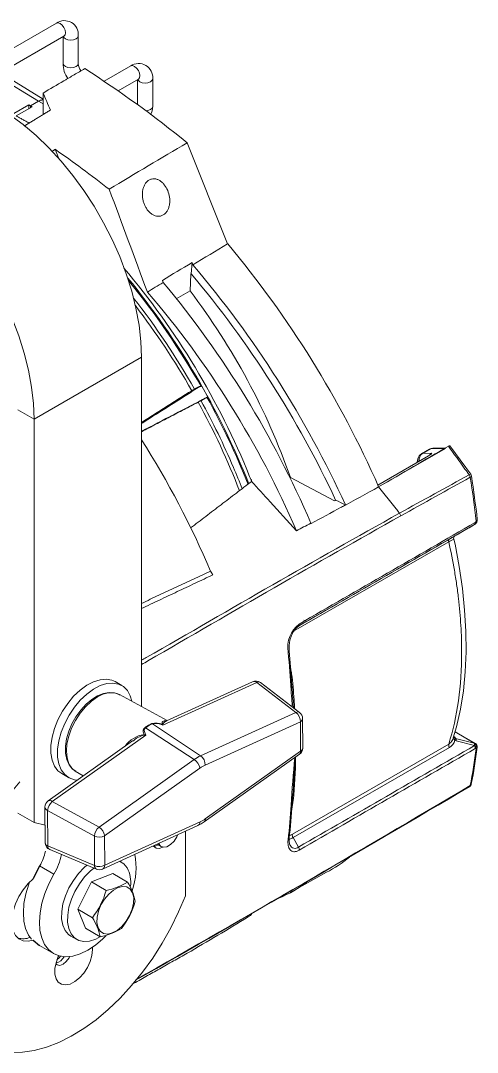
# Model space of a CAD drawing. Extents: x 9.3 to 87, y 1.1 to 68.8.
# Drawn here: x 17.91 to 21.67, y 2.13 to 10.63 of the extents above; entities that cross this region are included whole.
import ezdxf

# ---------------------------------------------------------------- set-up
doc = ezdxf.new("R2010")
doc.units = 0
doc.header["$MEASUREMENT"] = 0
doc.linetypes.add('SLD-Solid', pattern=[0])
doc.layers.add('OBJECT', color=7, linetype='CONTINUOUS')

msp = doc.modelspace()

# ---------------------------------------------------------------- linework, layer by layer
at = {"layer": 'OBJECT', "linetype": 'SLD-Solid', "lineweight": 15}
for p, q in [((18.2052, 10.6061), (17.491, 10.1938)), ((17.5535, 10.0855), (18.2677, 10.4978)), ((18.2606, 10.4937), (18.2606, 10.2733)), ((18.3856, 10.2733), (18.3856, 10.5019)), ((18.0961, 9.981), (17.7464, 10.1969)), ((18.8168, 10.253), (18.598, 10.1267)), ((17.7105, 10.1761), (18.0568, 9.9622)), ((18.7126, 10.0485), (18.8793, 10.1447)), ((18.8722, 10.1406), (18.8722, 9.935)), ((18.9972, 9.9202), (18.9972, 10.1488)), ((18.0961, 9.8533), (18.0961, 10.0305)), ((17.9932, 9.9254), (18.0568, 9.9622)), ((17.9932, 9.9254), (18.0568, 9.9622)), ((18.0961, 9.9411), (18.0568, 9.9622)), ((17.856, 9.8631), (17.979, 9.9342)), ((17.8751, 9.8415), (18.0073, 9.9179)), ((17.979, 9.9342), (17.979, 9.9015)), ((17.9932, 9.9254), (17.979, 9.9342)), ((17.9932, 9.9254), (18.0073, 9.9179)), ((17.9932, 9.9097), (17.9932, 9.9254)), ((17.9932, 9.9097), (17.9932, 9.9254)), ((19.2808, 9.6199), (19.6139, 8.7875)), ((18.2214, 9.4958), (18.1956, 9.5669)), ((19.3144, 8.5421), (19.321, 8.634)), ((19.3042, 8.4017), (19.311, 8.5401)), ((19.1909, 8.3363), (19.3042, 8.4017)), ((18.0215, 7.3448), (18.9054, 7.8551)), ((18.9054, 4.9796), (18.9054, 7.8551)), ((18.0215, 7.3448), (17.8892, 7.4212)), ((18.0215, 4.0239), (18.0215, 7.3448)), ((20.8557, 6.7883), (21.4044, 7.1051)), ((21.2733, 7.0979), (21.2073, 7.0598)), ((21.2834, 7.1007), (21.2174, 7.0626)), ((21.2174, 7.0626), (21.2918, 7.0646)), ((21.3995, 7.1049), (21.2834, 7.1007)), ((21.4078, 7.1098), (21.3011, 7.1059)), ((20.849, 6.8029), (21.267, 7.0442)), ((21.1784, 7.0192), (21.1731, 6.99)), ((19.8137, 6.8327), (19.8061, 6.8516)), ((20.492, 6.674), (20.13, 6.8647)), ((20.8557, 6.7883), (20.9892, 6.6196)), ((20.9892, 6.6196), (21.0122, 6.5905)), ((21.0135, 6.589), (21.0122, 6.5905)), ((21.0135, 6.589), (21.0274, 6.5714)), ((21.4935, 6.3902), (21.6447, 6.4775)), ((21.4324, 6.3361), (20.1561, 5.5993)), ((20.1958, 5.6411), (21.4375, 6.3579)), ((20.262, 5.6785), (20.2408, 5.6907)), ((18.7424, 5.1527), (18.6873, 5.1846)), ((19.8188, 5.1838), (19.1117, 4.8612)), ((19.8525, 5.1784), (19.0817, 4.8268)), ((20.1752, 4.9315), (19.8525, 5.1784)), ((20.2055, 4.9297), (19.8828, 5.1765)), ((20.1437, 5.1261), (20.1423, 5.1463)), ((19.1167, 4.8635), (18.7254, 5.0784)), ((19.3912, 4.5739), (20.1752, 4.9315)), ((20.2117, 4.8545), (19.4277, 4.4969)), ((20.2129, 4.6118), (20.2117, 4.8545)), ((20.2312, 4.6376), (20.23, 4.8803)), ((19.3392, 4.5436), (18.9371, 4.804)), ((19.3912, 4.5739), (18.9952, 4.8379)), ((21.648, 4.6762), (21.484, 4.7709)), ((21.6524, 4.6749), (21.4843, 4.7719)), ((18.8325, 4.697), (18.1373, 4.2026)), ((18.9413, 4.7449), (18.1715, 4.1975)), ((21.4891, 4.7171), (21.6403, 4.6766)), ((21.6447, 4.6579), (21.4935, 4.6984)), ((19.4298, 4.055), (20.2129, 4.6118)), ((20.1463, 3.9278), (21.4324, 4.6702)), ((21.4375, 4.6423), (20.1514, 3.8999)), ((18.5561, 3.9867), (19.3392, 4.5436)), ((19.4218, 4.0295), (20.2049, 4.5864)), ((18.2498, 4.4268), (18.305, 4.3949)), ((18.3609, 4.4468), (18.4256, 4.4076)), ((19.3854, 4.4722), (18.6023, 3.9153)), ((18.1715, 4.1975), (18.5561, 3.9867)), ((17.8892, 4.1002), (18.0215, 4.0239)), ((18.111, 4.1513), (18.1124, 3.8592)), ((18.5179, 3.9129), (18.1333, 4.1237)), ((18.1333, 4.1237), (18.1347, 3.8316)), ((18.1117, 4.003), (18.0215, 4.0239)), ((18.5852, 3.6413), (19.3692, 3.9989)), ((18.6034, 3.6726), (19.3874, 4.0302)), ((18.5191, 3.6702), (18.5179, 3.9129)), ((18.6023, 3.9153), (18.6034, 3.6726)), ((19.266, 3.9518), (19.266, 3.4201)), ((18.1347, 3.8316), (18.5191, 3.6702)), ((19.0329, 3.8455), (19.068, 3.8262)), ((20.1198, 3.8944), (20.1199, 3.8951)), ((20.1514, 3.8999), (20.1965, 3.8219)), ((18.1507, 3.8019), (18.5351, 3.6405)), ((18.0677, 3.6668), (18.1844, 3.5994)), ((18.7405, 3.6976), (18.7264, 3.7057)), ((18.6698, 3.6042), (18.4935, 3.5357)), ((18.6698, 3.6042), (18.7903, 3.5346)), ((18.4935, 3.5357), (18.3805, 3.3107)), ((18.4935, 3.5357), (18.6141, 3.4661)), ((18.3805, 3.3107), (18.501, 3.2411)), ((18.3805, 3.3107), (18.4437, 3.1543)), ((18.4437, 3.1543), (18.5643, 3.0848)), ((18.3235, 3.0896), (18.373, 3.061)), ((18.0655, 3.0134), (18.1822, 2.946)), ((18.5023, 2.9779), (18.5013, 2.9978))]:
    msp.add_line(p, q, dxfattribs=at)
at = {"layer": 'OBJECT'}
for p, q in [((18.0677, 3.6668), (18.0148, 3.5618)), ((18.0148, 3.0559), (18.0655, 3.0134))]:
    msp.add_line(p, q, dxfattribs=at)
at = {"layer": 'OBJECT', "linetype": 'SLD-Solid', "lineweight": 15, "flags": 128}
for points in [[(18.2677, 10.4978), (18.2773, 10.5088), (18.2806, 10.5264), (18.2773, 10.5479), (18.2677, 10.57), (18.2534, 10.5893), (18.2364, 10.603), (18.2195, 10.6088), (18.2052, 10.6061), (18.2052, 10.6061)], [(18.2619, 10.4945), (18.2653, 10.4881), (18.2789, 10.4764)], [(18.2677, 10.4978), (18.2731, 10.5005), (18.2754, 10.5011)], [(18.2789, 10.4764), (18.2992, 10.4686), (18.3231, 10.4658), (18.347, 10.4686), (18.3673, 10.4764), (18.3808, 10.4881), (18.3856, 10.5019), (18.3856, 10.5019)], [(18.2606, 10.2733), (18.2653, 10.2595), (18.2789, 10.2478)], [(18.2789, 10.2478), (18.2992, 10.2399), (18.3231, 10.2372), (18.347, 10.2399), (18.3673, 10.2478), (18.3808, 10.2595), (18.3856, 10.2733)], [(18.8168, 10.253), (18.8312, 10.2557), (18.8481, 10.2499), (18.865, 10.2362), (18.8793, 10.2169), (18.8889, 10.1948), (18.8923, 10.1733), (18.8889, 10.1557), (18.8793, 10.1447), (18.8793, 10.1447)], [(18.8905, 10.1233), (18.877, 10.135), (18.8736, 10.1414)], [(18.8793, 10.1447), (18.8848, 10.1474), (18.887, 10.1481)], [(18.9972, 10.1488), (18.9925, 10.135), (18.9789, 10.1233), (18.9586, 10.1155), (18.9347, 10.1127), (18.9108, 10.1155), (18.8905, 10.1233)], [(18.9054, 7.8551), (18.9003, 7.9851), (18.885, 8.1199), (18.8598, 8.2584), (18.8248, 8.3992), (18.7803, 8.5413), (18.7267, 8.6834), (18.6644, 8.8243), (18.594, 8.9628), (18.5161, 9.0978), (18.4313, 9.228), (18.3404, 9.3524), (18.2442, 9.4699), (18.1434, 9.5795), (18.0389, 9.6802), (17.9317, 9.7713), (17.8225, 9.8518), (17.7125, 9.9212)], [(18.9972, 9.9202), (18.9925, 9.9064), (18.9789, 9.8947), (18.9586, 9.8868), (18.9412, 9.8843)], [(18.0215, 7.3448), (18.0164, 7.4749), (18.0012, 7.6097), (17.9759, 7.7481), (17.9409, 7.889), (17.8964, 8.031), (17.8428, 8.1732), (17.7805, 8.3141), (17.7101, 8.4526), (17.6322, 8.5875), (17.5475, 8.7178), (17.4566, 8.8421), (17.3603, 8.9596), (17.2595, 9.0692), (17.155, 9.1699), (17.0478, 9.261), (16.9387, 9.3416), (16.8286, 9.411)], [(21.3011, 7.1059), (21.2921, 7.1044), (21.2834, 7.1007)], [(21.6126, 6.8913), (21.5726, 6.9464), (21.442, 7.1261)], [(21.6541, 6.4861), (21.6545, 6.4869), (21.6543, 6.489), (21.653, 6.4917), (21.6507, 6.4949)], [(21.6541, 6.4862), (21.6596, 6.4938), (21.6619, 6.4971)], [(21.6619, 6.4971), (21.6622, 6.4978), (21.662, 6.4999), (21.6607, 6.5026), (21.6584, 6.5058)], [(21.4693, 4.7216), (21.4964, 4.8127), (21.5285, 4.9566), (21.5523, 5.1079), (21.5676, 5.266), (21.5744, 5.4304), (21.5728, 5.6005), (21.563, 5.7736), (21.5448, 5.9509), (21.5185, 6.132), (21.484, 6.3162), (21.4748, 6.3568)], [(20.12, 5.4387), (20.1194, 5.4818), (20.1259, 5.5248), (20.1382, 5.5642), (20.1548, 5.5975), (20.1739, 5.623), (20.1957, 5.6411), (20.1966, 5.6414)], [(20.1423, 5.1463), (20.1319, 5.3046), (20.1189, 5.439)], [(18.6873, 5.1846), (18.6614, 5.1963), (18.6151, 5.2049), (18.5641, 5.2006), (18.5101, 5.1836), (18.4547, 5.1545), (18.3997, 5.1142), (18.347, 5.064), (18.2981, 5.0054), (18.2548, 4.9405), (18.2183, 4.8712), (18.1898, 4.7998), (18.1703, 4.7286), (18.1604, 4.6598), (18.1604, 4.5958), (18.1703, 4.5385), (18.1898, 4.4898), (18.2183, 4.4512), (18.2498, 4.4268)], [(18.8263, 5.023), (18.8133, 5.0666), (18.7893, 5.1104), (18.7567, 5.1434), (18.7166, 5.1645), (18.6703, 5.173), (18.6193, 5.1688), (18.5652, 5.1518), (18.5098, 5.1227), (18.4549, 5.0824), (18.4021, 5.0321), (18.3533, 4.9736), (18.3099, 4.9086), (18.2734, 4.8393), (18.245, 4.7679), (18.2255, 4.6967), (18.2156, 4.628), (18.2156, 4.5639), (18.2255, 4.5066), (18.245, 4.4579), (18.2734, 4.4194), (18.3099, 4.3922), (18.3533, 4.3773), (18.3791, 4.3745)], [(20.1359, 5.1133), (20.1384, 5.115), (20.1406, 5.1168), (20.1424, 5.1188), (20.1436, 5.1208), (20.1444, 5.1229), (20.1447, 5.125), (20.1444, 5.1271), (20.1437, 5.1291)], [(20.1437, 5.1291), (20.143, 5.1307), (20.1427, 5.1324), (20.143, 5.1341), (20.1439, 5.1359), (20.1452, 5.1376), (20.1469, 5.1392), (20.1491, 5.1408), (20.1518, 5.1422)], [(18.7306, 5.0741), (18.7229, 5.0797), (18.683, 5.0936), (18.6395, 5.0963), (18.5931, 5.0878), (18.5447, 5.0683), (18.4959, 5.0379), (18.4488, 4.998), (18.405, 4.9501), (18.366, 4.896), (18.333, 4.8374), (18.3071, 4.7762), (18.2892, 4.7144), (18.28, 4.654), (18.28, 4.5967), (18.2898, 4.5444), (18.3095, 4.4992), (18.3383, 4.4637), (18.3642, 4.4464)], [(18.544, 5.0582), (18.4937, 5.0232), (18.4455, 4.978), (18.401, 4.9246), (18.3621, 4.8649), (18.3303, 4.8012), (18.3067, 4.7359), (18.2923, 4.6717), (18.2876, 4.6108), (18.2928, 4.5558), (18.3077, 4.5087), (18.3318, 4.4712), (18.3609, 4.4468)], [(21.4754, 4.7271), (21.4743, 4.7289), (21.4736, 4.7352)], [(21.648, 4.6762), (21.6503, 4.6758), (21.6524, 4.6749), (21.6524, 4.6749)], [(17.9048, 4.3588), (17.8348, 4.2777), (17.7472, 4.1648), (17.6653, 4.0457), (17.5898, 3.9215), (17.5214, 3.7933), (17.4607, 3.6624), (17.4084, 3.5299), (17.3649, 3.3972), (17.3307, 3.2654), (17.306, 3.1359), (17.2911, 3.0097), (17.2861, 2.8882), (17.2911, 2.7725), (17.306, 2.6636), (17.3307, 2.5625), (17.3649, 2.4703), (17.4084, 2.3878), (17.4607, 2.3157), (17.5214, 2.2548), (17.5898, 2.2056), (17.6653, 2.1685), (17.7472, 2.144), (17.8348, 2.1323), (17.9272, 2.1334), (18.0235, 2.1474), (18.1229, 2.1741), (18.2244, 2.2132), (18.327, 2.2645), (18.4298, 2.3274), (18.5318, 2.4013), (18.6321, 2.4856), (18.7297, 2.5794), (18.8237, 2.6819), (18.9132, 2.7921), (18.9974, 2.9089), (19.0755, 3.0313), (19.1467, 3.1581), (19.2104, 3.2881), (19.266, 3.4201), (19.266, 3.4201)], [(21.6034, 4.3195), (21.602, 4.3188), (21.6004, 4.3183)], [(19.3692, 3.9989), (19.3963, 4.013), (19.4218, 4.0295)], [(19.2041, 3.9236), (19.1969, 3.908), (19.1735, 3.8718), (19.1448, 3.8431), (19.1142, 3.8255), (19.0855, 3.821), (19.0621, 3.8302), (19.0468, 3.8518)], [(19.0032, 3.832), (19.0049, 3.8294), (19.0246, 3.8137), (19.0512, 3.8113), (19.0814, 3.8226)], [(19.0043, 3.8302), (19.0173, 3.8309), (19.0432, 3.8398)], [(18.3235, 3.0896), (18.3046, 3.1031), (18.2767, 3.1363), (18.2578, 3.1799), (18.2484, 3.2323), (18.2489, 3.2915), (18.2594, 3.3551), (18.2795, 3.4207), (18.3082, 3.4859), (18.3447, 3.5481), (18.3873, 3.6048), (18.4346, 3.654), (18.457, 3.6733)], [(18.7251, 3.7051), (18.7595, 3.6841), (18.7873, 3.6509)], [(18.6107, 3.0916), (18.5867, 3.0677), (18.5258, 3.0156), (18.4634, 2.9739), (18.401, 2.9435), (18.3401, 2.9253), (18.2823, 2.9197), (18.229, 2.9268), (18.1814, 2.9465), (18.1409, 2.9782), (18.1084, 3.0212), (18.0846, 3.0744), (18.0703, 3.1365), (18.0657, 3.206), (18.0709, 3.2811), (18.0859, 3.3599), (18.1103, 3.4406), (18.1434, 3.5211), (18.1844, 3.5994)], [(18.5668, 3.0852), (18.5284, 3.0646), (18.4786, 3.048), (18.4317, 3.044), (18.3897, 3.053), (18.3541, 3.0745), (18.3262, 3.1077), (18.3073, 3.1513), (18.2979, 3.2038), (18.2984, 3.2629), (18.3089, 3.3265), (18.329, 3.3922), (18.3577, 3.4573), (18.3941, 3.5195), (18.4368, 3.5762), (18.4841, 3.6254), (18.513, 3.6498)], [(20.129, 3.4494), (20.2522, 3.5175), (20.4259, 3.6145)], [(18.0148, 3.5618), (17.9726, 3.5214), (17.9319, 3.4708), (17.8971, 3.4144), (17.8695, 3.3546), (17.8504, 3.2941), (17.8406, 3.2354), (17.8406, 3.1812), (17.8504, 3.1339), (17.8695, 3.0954), (17.8971, 3.0674), (17.9319, 3.0513), (17.9726, 3.0477), (18.0148, 3.0559)], [(17.9841, 3.5335), (17.978, 3.5169), (17.9537, 3.4363), (17.9387, 3.3574), (17.9334, 3.2823), (17.938, 3.2128), (17.9524, 3.1507), (17.9761, 3.0975), (17.9992, 3.0649)], [(18.8397, 3.3609), (18.8283, 3.3104), (18.8074, 3.2594), (18.7785, 3.2113), (18.7435, 3.1694), (18.7049, 3.1366), (18.6652, 3.1152), (18.6272, 3.1064), (18.5935, 3.1111), (18.5663, 3.1288), (18.5475, 3.1583), (18.5384, 3.1977), (18.5397, 3.2442), (18.5511, 3.2947), (18.572, 3.3457), (18.6009, 3.3938), (18.6359, 3.4356), (18.6745, 3.4684), (18.7142, 3.4899), (18.7522, 3.4986), (18.7859, 3.494), (18.8131, 3.4763), (18.8319, 3.4468), (18.8409, 3.4074), (18.8397, 3.3609)], [(18.2242, 2.9281), (18.2209, 2.921), (18.2021, 2.8707), (18.1924, 2.8215), (18.1924, 2.7765), (18.2021, 2.7385), (18.2209, 2.7099), (18.2476, 2.6925), (18.2805, 2.6873), (18.3176, 2.6948), (18.3565, 2.7145), (18.3948, 2.745), (18.4301, 2.7846), (18.4601, 2.8306), (18.4831, 2.8803), (18.4974, 2.9304), (18.5023, 2.9779), (18.5023, 2.9779)], [(18.2002, 2.8637), (18.2115, 2.853), (18.234, 2.8487), (18.2605, 2.8579), (18.287, 2.8793), (18.3095, 2.9096), (18.3157, 2.9214)], [(18.2102, 2.8953), (18.2304, 2.9126), (18.2402, 2.9241)]]:
    msp.add_lwpolyline(points, dxfattribs=at)
at = {"layer": 'OBJECT', "linetype": 'SLD-Solid', "lineweight": 15}
for centre, radius, start, end in [((18.2705, 10.5109), 0.1154, 355.5432, 124.45027), ((18.4803, 10.2745), 0.2198, 180.30994, 214.51339), ((18.4992, 10.2788), 0.1137, 182.77239, 215.68516), ((13.5808, 2.6494), 9.0043, 50.72604, 57.35041), ((18.8821, 10.1578), 0.1154, 355.5432, 124.45027), ((18.0965, 9.8997), 0.074, 90.35989, 122.42752), ((18.0969, 9.8984), 0.0753, 90.64903, 122.13837), ((18.8792, 9.9141), 0.1182, 327.66491, 2.95685), ((13.2103, 3.4246), 8.3527, 23.74763, 39.94513), ((13.9668, 4.5297), 6.281, 21.91338, 40.26327), ((12.8526, 3.1181), 8.4941, 24.48766, 40.33588), ((13.767, 4.4158), 6.4807, 21.7092, 39.17319), ((12.8072, 3.0844), 8.493, 25.04208, 39.98777), ((13.8674, 4.4791), 6.3544, 29.55921, 39.10537), ((12.8964, 3.3182), 8.0522, 23.18597, 39.78226), ((13.9282, 4.5132), 6.228, 29.63611, 37.93737), ((13.1317, 3.3963), 7.6714, 23.26672, 40.6345), ((14.8394, 5.0124), 5.6055, 19.29546, 37.20261), ((13.9241, 4.5104), 6.2066, 29.63925, 37.39543), ((19.4716, 7.3391), 0.2852, 117.14981, 122.42181), ((156.5662, -256.2519), 297.2894, 117.467762, 117.584316), ((18.8381, 8.5059), 1.1513, 297.59093, 298.89654), ((13.9772, 4.5292), 6.1512, 21.20685, 28.72518), ((13.9269, 4.5037), 6.2337, 23.08707, 28.70662), ((13.8869, 4.4775), 6.3382, 21.56914, 28.76526), ((12.4171, 3.0767), 7.6748, 23.14932, 32.28579), ((21.2373, 7.0078), 0.06, 119.99731, 169.03955), ((21.2523, 7.0104), 0.0627, 123.78235, 189.56526), ((21.2179, 7.0411), 0.0215, 91.38381, 119.59539), ((21.2385, 7.1041), 0.0663, 295.43726, 323.44883), ((21.3378, 6.9901), 0.0876, 121.74087, 138.6748), ((21.3033, 7.0459), 0.06, 92.10242, 119.99731), ((21.2839, 7.0792), 0.0215, 91.38381, 119.59539), ((21.2106, 7.0139), 0.0326, 170.63332, 213.44001), ((14.1424, 4.5977), 5.9987, 21.24097, 23.06871), ((21.6125, 6.873), 0.0183, 89.59122, 130.03736), ((21.5618, 6.859), 0.048, 8.89335, 35.73332), ((21.5883, 6.8736), 0.03, 8.86541, 36.00581), ((21.6044, 6.8792), 0.0137, 290.4523, 354.80194), ((12.2339, 5.4019), 9.489, 6.6804, 8.87804), ((13.2705, 5.5628), 8.4508, 6.48941, 8.95393), ((20.9893, 6.5414), 0.0484, 9.25349, 38.18889), ((21.6343, 6.4908), 0.0169, 308.06515, 13.80218), ((21.6297, 6.5035), 0.03, 300.00026, 324.63569), ((21.6534, 6.5187), 0.0138, 291.09374, 356.78211), ((21.6374, 6.5144), 0.03, 324.6574, 6.6702), ((21.495, 6.3653), 0.0224, 121.12211, 202.87998), ((21.4502, 6.3434), 0.0193, 131.06388, 202.29373), ((21.5352, 6.1787), 0.188, 108.86713, 123.1614), ((20.3484, 5.4673), 0.2408, 127.29308, 189.76375), ((20.1861, 5.6548), 0.0169, 308.03916, 13.76746), ((20.1065, 5.439), 0.0134, 290.10169, 358.71433), ((19.8448, 5.1269), 0.0625, 52.58751, 114.51921), ((19.8309, 5.1512), 0.0347, 51.6081, 110.28744), ((19.866, 5.1515), 0.0301, 56.24737, 116.70591), ((18.6525, 4.9078), 0.1854, 66.84945, 125.8179), ((20.1888, 4.9046), 0.0301, 56.24642, 116.70677), ((20.1225, 4.8594), 0.0894, 356.87803, 53.8481), ((20.1675, 4.88), 0.0625, 0.26962, 52.58751), ((19.0238, 4.6876), 0.156, 70.81898, 101.98122), ((20.1996, 4.8825), 0.0305, 293.43015, 355.87289), ((19.1408, 4.5174), 0.3558, 114.83299, 125.69811), ((18.8989, 4.7452), 0.07, 57.02957, 60.72538), ((19.1446, 4.5152), 0.3557, 114.83283, 125.6983), ((18.9644, 4.7917), 0.0556, 56.26824, 60.9143), ((19.0202, 4.6894), 0.1506, 65.86846, 99.53467), ((19.0772, 4.8673), 0.0323, 266.13699, 277.05201), ((18.9525, 4.5306), 0.2191, 96.91254, 146.01994), ((18.9743, 4.5452), 0.2047, 104.00158, 133.18424), ((18.8906, 4.7576), 0.0368, 338.05136, 345.0196), ((21.3835, 4.7312), 0.104, 301.29407, 343.97987), ((21.5027, 4.7263), 0.0307, 161.29793, 231.06449), ((21.4916, 4.7355), 0.0181, 207.16507, 245.80106), ((21.4641, 4.7116), 0.0214, 334.78404, 20.14846), ((21.4691, 4.7026), 0.0247, 350.40168, 36.07608), ((21.6203, 4.662), 0.0247, 350.40288, 36.07351), ((21.6222, 4.6495), 0.0326, 330.94058, 56.25738), ((21.6299, 4.6491), 0.0326, 330.90731, 56.27263), ((21.6374, 4.6489), 0.03, 352.30024, 60.00269), ((20.1687, 4.6373), 0.0625, 305.41712, 0.26962), ((20.1871, 4.6059), 0.0265, 312.34454, 12.82566), ((20.2007, 4.6398), 0.0305, 293.4301, 355.87278), ((21.4681, 4.6624), 0.0365, 167.71327, 213.35402), ((17.7033, 5.1174), 3.9909, 348.76321, 353.20996), ((21.6105, 4.6366), 0.0403, 355.80793, 31.9437), ((21.6514, 4.6476), 0.0159, 296.02161, 351.79325), ((19.5249, 4.2851), 0.3182, 114.83281, 125.69831), ((19.2788, 4.4539), 0.1081, 9.75237, 56.06181), ((19.3385, 4.5018), 0.0894, 356.87801, 53.84813), ((37.5703, 3.0601), 17.4696, 175.0809, 176.36725), ((14.2827, 4.7538), 5.8886, 354.45209, 358.11574), ((17.2743, 4.5506), 2.8982, 353.13937, 0.25193), ((19.5365, 4.2618), 0.259, 114.83254, 125.69851), ((21.5881, 4.3453), 0.03, 300.60163, 349.218), ((21.6014, 4.3433), 0.0166, 296.95909, 347.55523), ((-101.4905, 213.2142), 242.4641, 299.758699, 300.50851), ((-83.2753, 181.5088), 205.8969, 299.73826, 300.623981), ((21.5968, 4.3297), 0.0122, 302.68248, 354.39231), ((18.1735, 4.1516), 0.0625, 125.41712, 180.26962), ((18.2459, 4.1122), 0.1132, 131.10781, 174.1664), ((18.1506, 4.1741), 0.0314, 48.17042, 114.96789), ((15.9891, 4.3982), 4.161, 353.04753, 356.98357), ((20.1291, 4.1811), 0.0156, 295.54681, 352.87675), ((20.1606, 4.1888), 0.018, 119.44823, 170.86054), ((20.1326, 4.1797), 0.0121, 357.20952, 23.31454), ((18.1441, 4.1552), 0.0333, 186.72821, 251.16959), ((19.3515, 4.0301), 0.0359, 299.42371, 0.14916), ((19.2786, 4.2653), 0.2591, 294.83275, 305.69829), ((19.404, 4.0491), 0.0265, 312.3445, 12.82577), ((18.6305, 3.9014), 0.1132, 131.10767, 174.16655), ((18.5576, 4.0011), 0.0967, 245.75174, 297.50926), ((18.4958, 3.897), 0.1081, 9.75245, 56.06173), ((20.182, 3.92), 0.0365, 167.71327, 213.35402), ((18.1749, 3.8595), 0.0625, 180.26962, 247.22954), ((18.1455, 3.8631), 0.0333, 186.72769, 251.16987), ((18.167, 3.8298), 0.0324, 176.85545, 239.69661), ((20.1041, 3.8968), 0.0159, 296.04243, 351.36215), ((20.2067, 3.875), 0.0884, 166.96308, 204.23412), ((20.1683, 3.8567), 0.0448, 202.78357, 309.0084), ((17.7398, 3.8636), 0.3824, 329.28224, 348.6188), ((17.7398, 3.8636), 0.5171, 329.28224, 348.6188), ((18.2661, 3.654), 0.5943, 341.30282, 10.49623), ((20.1623, 3.8005), 0.0403, 355.83168, 31.99065), ((20.0067, 4.4513), 0.9354, 296.6035, 310.5576), ((18.5514, 3.6685), 0.0324, 176.85544, 239.69662), ((18.5588, 3.7584), 0.0967, 245.75203, 297.50912), ((18.5676, 3.6725), 0.0359, 299.42305, 0.14964), ((18.5592, 3.6981), 0.0625, 247.22954, 294.51921), ((18.5631, 3.531), 0.2542, 352.9531, 28.13937), ((18.5413, 3.9141), 0.4539, 279.22728, 303.27816), ((18.4005, 3.286), 0.4624, 11.50812, 32.52702), ((19.682, 4.2866), 0.9517, 291.82485, 308.38853), ((18.0064, 3.6305), 0.6295, 321.78432, 344.85417), ((18.2448, 3.5433), 0.6308, 321.8085, 344.82999), ((18.1294, 2.9999), 0.443, 11.0432, 32.99194), ((18.4913, 3.5332), 0.4544, 279.23943, 303.26601), ((17.9325, 3.2171), 0.1498, 253.1747, 292.0539), ((18.174, 2.9758), 0.1108, 284.32243, 329.49067)]:
    msp.add_arc(centre, radius, start, end, dxfattribs=at)
msp.add_ellipse((23.1817, 2.055), major_axis=(4.2505, -2.743), ratio=0.063832, start_param=3.116135, end_param=3.263037, dxfattribs=at)
for points, knots in [([(18.0961, 10.0305), (18.1527, 10.0641), (18.2094, 10.0975), (18.2697, 10.1328), (18.2733, 10.1349), (18.2805, 10.1391), (18.2913, 10.1454), (18.3165, 10.1601), (18.3668, 10.1894), (18.4099, 10.2144), (18.4387, 10.2309)], [0, 0, 0, 0, 0.5, 0.5, 0.53125, 0.53125, 0.5625, 0.625, 0.75, 1, 1, 1, 1]), ([(19.1206, 9.2279), (19.1133, 9.2454), (19.1041, 9.2612), (19.0875, 9.2821), (19.0814, 9.2886), (19.0687, 9.3001), (19.0621, 9.3051), (19.048, 9.3137), (19.0406, 9.3172), (19.0256, 9.3221), (19.018, 9.3236), (19.0024, 9.3245), (18.9948, 9.3238), (18.98, 9.3201), (18.9726, 9.3171), (18.9591, 9.3089), (18.9528, 9.3038), (18.9412, 9.2915), (18.9362, 9.2845), (18.9275, 9.2692), (18.9238, 9.2608), (18.9181, 9.2433), (18.9159, 9.2341), (18.9131, 9.2153), (18.9124, 9.2058), (18.9124, 9.1866), (18.9131, 9.1768), (18.9157, 9.1578), (18.9176, 9.1484), (18.9226, 9.1298), (18.9257, 9.1207), (18.9329, 9.1034), (18.937, 9.095), (18.9463, 9.0791), (18.9515, 9.0715), (18.9625, 9.0576), (18.9685, 9.0512), (18.9812, 9.0396), (18.988, 9.0345), (19.0021, 9.0259), (19.0094, 9.0225), (19.0243, 9.0175), (19.0322, 9.0159), (19.0475, 9.0151), (19.0551, 9.0157), (19.0664, 9.0184), (19.0702, 9.0197), (19.0774, 9.0226), (19.0809, 9.0244), (19.0911, 9.0305), (19.0975, 9.0357), (19.109, 9.0479), (19.114, 9.0549), (19.1228, 9.0704), (19.1264, 9.0787), (19.1321, 9.0962), (19.1343, 9.1055), (19.1384, 9.1336), (19.1383, 9.1533), (19.1331, 9.1915), (19.1279, 9.2104), (19.1206, 9.2279)], [0, 0, 0, 0, 0.0625, 0.0625, 0.09375, 0.09375, 0.125, 0.125, 0.15625, 0.15625, 0.1875, 0.1875, 0.21875, 0.21875, 0.25, 0.25, 0.28125, 0.28125, 0.3125, 0.3125, 0.34375, 0.34375, 0.375, 0.375, 0.40625, 0.40625, 0.4375, 0.4375, 0.46875, 0.46875, 0.5, 0.5, 0.53125, 0.53125, 0.5625, 0.5625, 0.59375, 0.59375, 0.625, 0.625, 0.65625, 0.65625, 0.6875, 0.6875, 0.71875, 0.71875, 0.734375, 0.734375, 0.75, 0.75, 0.78125, 0.78125, 0.8125, 0.8125, 0.84375, 0.84375, 0.875, 0.875, 0.9375, 0.9375, 1, 1, 1, 1]), ([(19.3859, 7.6151), (19.3133, 7.5686), (19.168, 7.4757), (19.0057, 7.3726), (18.9181, 7.317), (18.9054, 7.3089)], [0, 0, 0, 0, 0.46099, 0.921766, 1, 1, 1, 1]), ([(21.429, 7.1221), (21.4313, 7.1233), (21.4358, 7.1258), (21.4403, 7.1271), (21.4413, 7.1263), (21.4418, 7.126)], [0, 0, 0, 0, 0.350251, 0.70049, 1, 1, 1, 1]), ([(21.6007, 6.887), (21.589, 6.903), (21.5774, 6.919), (21.5657, 6.9349), (21.5201, 6.9973), (21.4746, 7.0597), (21.429, 7.1221)], [0, 0, 0, 0, 0.001524, 0.001524, 0.001524, 0.007473407, 0.007473407, 0.007473407, 0.007473407]), ([(21.0274, 6.5714), (21.1229, 6.6243), (21.2184, 6.677), (21.4095, 6.7822), (21.5051, 6.8347), (21.6007, 6.887)], [0, 0, 0, 0, 0.5, 0.5, 1, 1, 1, 1]), ([(21.6091, 6.8664), (21.5138, 6.8138), (21.4184, 6.7611), (21.2277, 6.6554), (21.1324, 6.6024), (21.0371, 6.5492)], [0, 0, 0, 0, 0.5, 0.5, 1, 1, 1, 1]), ([(18.9054, 5.3606), (18.9182, 5.3679), (19.2792, 5.5729), (19.984, 5.9859), (20.6796, 6.3762), (21.0274, 6.5714)], [0, 0, 0, 0, 0.018113, 0.509051, 1, 1, 1, 1]), ([(21.0371, 6.5492), (20.6901, 6.3531), (19.996, 5.9607), (19.288, 5.5454), (18.923, 5.3355), (18.9054, 5.3253)], [0, 0, 0, 0, 0.487611, 0.975269, 1, 1, 1, 1]), ([(21.4375, 6.3579), (21.4485, 6.3643), (21.4578, 6.3697), (21.4735, 6.3787), (21.4794, 6.3821), (21.4835, 6.3844)], [0, 0, 0, 0, 0.5, 0.5, 1, 1, 1, 1]), ([(21.4324, 4.6702), (21.4675, 4.7817), (21.4938, 4.9009), (21.529, 5.154), (21.5381, 5.2879), (21.5383, 5.4648), (21.5377, 5.5007), (21.5356, 5.5729), (21.5339, 5.6094), (21.5273, 5.7196), (21.5207, 5.7942), (21.5074, 5.9081), (21.5024, 5.9464), (21.4913, 6.0233), (21.4852, 6.0619), (21.4654, 6.1785), (21.45, 6.2569), (21.4324, 6.3361)], [0, 0, 0, 0, 0.25, 0.25, 0.5, 0.5, 0.5625, 0.5625, 0.625, 0.625, 0.75, 0.75, 0.8125, 0.8125, 0.875, 0.875, 1, 1, 1, 1]), ([(20.1327, 5.2922), (20.1351, 5.2779), (20.1437, 5.228), (20.1484, 5.1779), (20.1518, 5.1422)], [0, 0, 0, 0, 0.288317, 1, 1, 1, 1]), ([(20.1466, 4.9747), (20.1451, 4.9902), (20.1407, 5.035), (20.1378, 5.0823), (20.1359, 5.1133)], [0, 0, 0, 0, 0.344927, 1, 1, 1, 1]), ([(20.1552, 4.9681), (20.1543, 4.9837), (20.1514, 5.0359), (20.1469, 5.0906), (20.1437, 5.1291)], [0, 0, 0, 0, 0.298053, 1, 1, 1, 1]), ([(20.1518, 5.1422), (20.1551, 5.1064), (20.1607, 5.0449), (20.1633, 4.9858), (20.1644, 4.9611)], [0, 0, 0, 0, 0.583259, 1, 1, 1, 1]), ([(19.075, 4.835), (19.0745, 4.8382), (19.0721, 4.852), (19.0893, 4.8653), (19.1055, 4.8626), (19.1123, 4.8615)], [0, 0, 0, 0, 0.148296, 0.641809, 1, 1, 1, 1]), ([(19.1121, 4.8603), (19.1014, 4.8558), (19.0874, 4.8498), (19.0824, 4.838), (19.0812, 4.8352)], [0, 0, 0, 0, 0.756666, 1, 1, 1, 1]), ([(18.9261, 4.7481), (18.9229, 4.7579), (18.918, 4.773), (18.9206, 4.79), (18.9257, 4.7997), (18.9301, 4.8036), (18.9332, 4.8063)], [0, 0, 0, 0, 0.495881, 0.76116, 0.830866, 1, 1, 1, 1]), ([(19.0817, 4.8268), (19.0817, 4.8269), (19.0795, 4.83), (19.0772, 4.8325), (19.075, 4.835)], [0, 0, 0, 0, 0.023756, 1, 1, 1, 1]), ([(19.0812, 4.8352), (19.0814, 4.8326), (19.0817, 4.83), (19.0817, 4.8269), (19.0817, 4.8268)], [0, 0, 0, 0, 0.976348, 1, 1, 1, 1]), ([(18.9413, 4.7449), (18.9412, 4.7449), (18.9356, 4.7448), (18.9301, 4.7443), (18.9247, 4.7439)], [0, 0, 0, 0, 0.023652, 1, 1, 1, 1]), ([(18.9261, 4.7481), (18.9311, 4.7472), (18.9361, 4.7463), (18.9412, 4.7449), (18.9413, 4.7449)], [0, 0, 0, 0, 0.976244, 1, 1, 1, 1]), ([(21.4324, 4.6702), (21.4367, 4.673), (21.4506, 4.682), (21.4592, 4.6977), (21.4651, 4.7084)], [0, 0, 0, 0, 0.315875, 1, 1, 1, 1]), ([(21.4651, 4.7084), (21.4654, 4.7088), (21.468, 4.7123), (21.4686, 4.7173), (21.4692, 4.7216)], [0, 0, 0, 0, 0.117243, 1, 1, 1, 1]), ([(21.4709, 4.7351), (21.4723, 4.7341), (21.4824, 4.7271), (21.486, 4.7217), (21.4891, 4.7171)], [0, 0, 0, 0, 0.147251, 1, 1, 1, 1]), ([(20.1223, 3.9189), (20.1238, 3.9189), (20.1301, 3.9191), (20.1393, 3.924), (20.1463, 3.9278)], [0, 0, 0, 0, 0.235894, 1, 1, 1, 1]), ([(20.2025, 3.7976), (20.1943, 3.7928), (20.1864, 3.7894), (20.1751, 3.7861), (20.1714, 3.7854), (20.1644, 3.7845), (20.161, 3.7843), (20.1514, 3.7848), (20.1455, 3.7864), (20.1353, 3.7915), (20.1308, 3.7951), (20.1232, 3.8039), (20.1201, 3.8091), (20.1151, 3.8209), (20.1132, 3.8275), (20.1106, 3.8416), (20.11, 3.8492), (20.1097, 3.8652), (20.1101, 3.8737), (20.1111, 3.8825)], [0, 0, 0, 0, 0.125, 0.125, 0.1875, 0.1875, 0.25, 0.25, 0.375, 0.375, 0.5, 0.5, 0.625, 0.625, 0.75, 0.75, 0.875, 0.875, 1, 1, 1, 1]), ([(20.1514, 3.8999), (20.1423, 3.8949), (20.13, 3.8882), (20.1218, 3.8872), (20.1197, 3.8869)], [0, 0, 0, 0, 0.73889, 1, 1, 1, 1])]:
    msp.add_open_spline(points, degree=3, knots=knots, dxfattribs=at)
for points, degree in [([(18.0961, 10.0305), (18.116, 9.9842), (18.1359, 9.9373), (18.1558, 9.8896)], 3), ([(18.1558, 9.8896), (17.9406, 9.7588)], 1), ([(17.9806, 9.7831), (17.8751, 9.8415)], 1), ([(18.6399, 9.2378), (18.8537, 9.3683), (19.0674, 9.4956), (19.2808, 9.6199)], 3), ([(18.1956, 9.5669), (18.1675, 9.5484)], 1), ([(18.1956, 9.5669), (18.3437, 9.4626), (18.4916, 9.3528), (18.6399, 9.2378)], 3), ([(18.6399, 9.2378), (18.7446, 8.9561), (18.8491, 8.6742), (18.9534, 8.3922)], 3), ([(19.6139, 8.7875), (19.5186, 8.7305), (19.4231, 8.6733), (19.3274, 8.6161)], 3), ([(19.321, 8.634), (19.2397, 8.5859), (19.1583, 8.5373), (19.077, 8.4882)], 3), ([(19.321, 8.634), (19.3232, 8.628), (19.3253, 8.622), (19.3274, 8.6161)], 3), ([(19.311, 8.5401), (19.3121, 8.5408), (19.3132, 8.5415), (19.3144, 8.5421)], 3), ([(19.0843, 8.4706), (19.0407, 8.4445), (18.9971, 8.4183), (18.9534, 8.3922)], 3), ([(19.0843, 8.4706), (19.0819, 8.4765), (19.0794, 8.4824), (19.077, 8.4882)], 3), ([(19.3187, 7.5798), (18.9054, 7.3187)], 1), ([(19.3859, 7.6151), (19.3415, 7.5928)], 1), ([(19.3948, 7.6138), (19.3859, 7.6151)], 1), ([(18.9054, 7.2421), (19.3713, 7.4856)], 1), ([(19.3944, 7.498), (19.4417, 7.5242)], 1), ([(19.4417, 7.5242), (19.4429, 7.5276)], 1), ([(20.8557, 6.7883), (21.0468, 6.8995), (21.2378, 7.0107), (21.429, 7.1221)], 3), ([(19.3088, 6.4494), (19.8107, 6.8328)], 1), ([(19.8107, 6.8328), (19.8052, 6.8465), (19.7997, 6.8602), (19.7941, 6.8739)], 3), ([(19.8107, 6.8328), (19.8616, 6.7767), (19.9125, 6.7206), (19.9634, 6.6645)], 3), ([(20.8557, 6.7883), (20.7545, 6.7314), (20.6522, 6.6757), (20.5491, 6.6207)], 3), ([(19.9634, 6.6645), (20.0354, 6.5852), (20.1073, 6.5059), (20.1792, 6.4266)], 3), ([(20.5018, 6.6793), (20.4986, 6.6775), (20.4953, 6.6758), (20.492, 6.674)], 3), ([(20.5827, 6.6389), (20.5558, 6.6524), (20.5288, 6.6658), (20.5018, 6.6793)], 3), ([(20.5491, 6.6207), (20.5603, 6.6268), (20.5715, 6.6328), (20.5827, 6.6389)], 3), ([(20.2995, 6.4869), (20.3829, 6.531), (20.4657, 6.5755), (20.5482, 6.6202)], 3), ([(20.5491, 6.6207), (20.5488, 6.6206), (20.5485, 6.6204), (20.5482, 6.6202)], 3), ([(20.2982, 6.4885), (20.2586, 6.4678), (20.219, 6.4472), (20.1792, 6.4266)], 3), ([(21.6447, 6.4775), (21.1619, 6.1988), (20.6789, 5.92), (20.1965, 5.6415)], 3), ([(20.2025, 5.6589), (20.6849, 5.9374), (21.1679, 6.2162), (21.6507, 6.4949)], 3), ([(20.2995, 6.4869), (20.2991, 6.4874), (20.2986, 6.488), (20.2982, 6.4885)], 3), ([(21.6507, 6.4949), (21.6533, 6.4985), (21.6558, 6.5022), (21.6584, 6.5058)], 3), ([(21.4835, 6.3844), (21.4867, 6.3863), (21.49, 6.3882), (21.4935, 6.3902)], 3), ([(18.9054, 5.8289), (19.474, 6.0939)], 1), ([(19.4929, 6.0641), (18.9054, 5.7862)], 1), ([(19.474, 6.0939), (19.4787, 6.083), (19.4853, 6.0726), (19.4929, 6.0641)], 3), ([(20.2013, 5.6491), (20.2025, 5.6408)], 1), ([(20.1359, 5.1133), (20.1296, 5.2167), (20.1213, 5.3211), (20.1111, 5.4264)], 3), ([(21.4935, 4.6984), (21.49, 4.6994), (21.4867, 4.7007), (21.4835, 4.7025)], 3), ([(21.4842, 4.719), (21.4858, 4.7181), (21.4875, 4.7175), (21.4891, 4.7171)], 3), ([(21.6403, 4.6766), (21.6429, 4.6765), (21.6454, 4.6764), (21.648, 4.6762)], 3), ([(20.1965, 3.8219), (20.6789, 4.101), (21.1619, 4.3793), (21.6447, 4.6579)], 3), ([(21.6507, 4.6336), (21.1679, 4.355), (20.6849, 4.0768), (20.2025, 3.7976)], 3), ([(21.609, 4.3285), (21.6279, 4.4282), (21.6444, 4.5298), (21.6584, 4.6333)], 3), ([(21.6584, 4.6333), (21.6558, 4.6334), (21.6533, 4.6335), (21.6507, 4.6336)], 3), ([(20.1111, 3.8825), (20.1213, 3.9761), (20.1296, 4.0709), (20.1359, 4.167)], 3), ([(20.1518, 4.2044), (20.1405, 4.1264)], 1), ([(19.7827, 3.2471), (19.6157, 3.1454), (19.4485, 3.0458), (19.281, 2.9484)], 3), ([(19.7827, 3.2471), (19.7884, 3.2506), (19.7944, 3.2545), (19.8007, 3.2589)], 3), ([(19.8007, 3.2589), (19.8048, 3.2643), (19.8088, 3.2696), (19.8128, 3.275)], 3), ([(19.281, 2.9484), (18.8284, 2.6928)], 1)]:
    msp.add_open_spline(points, degree=degree, dxfattribs=at)

doc.saveas('drawing.dxf')
